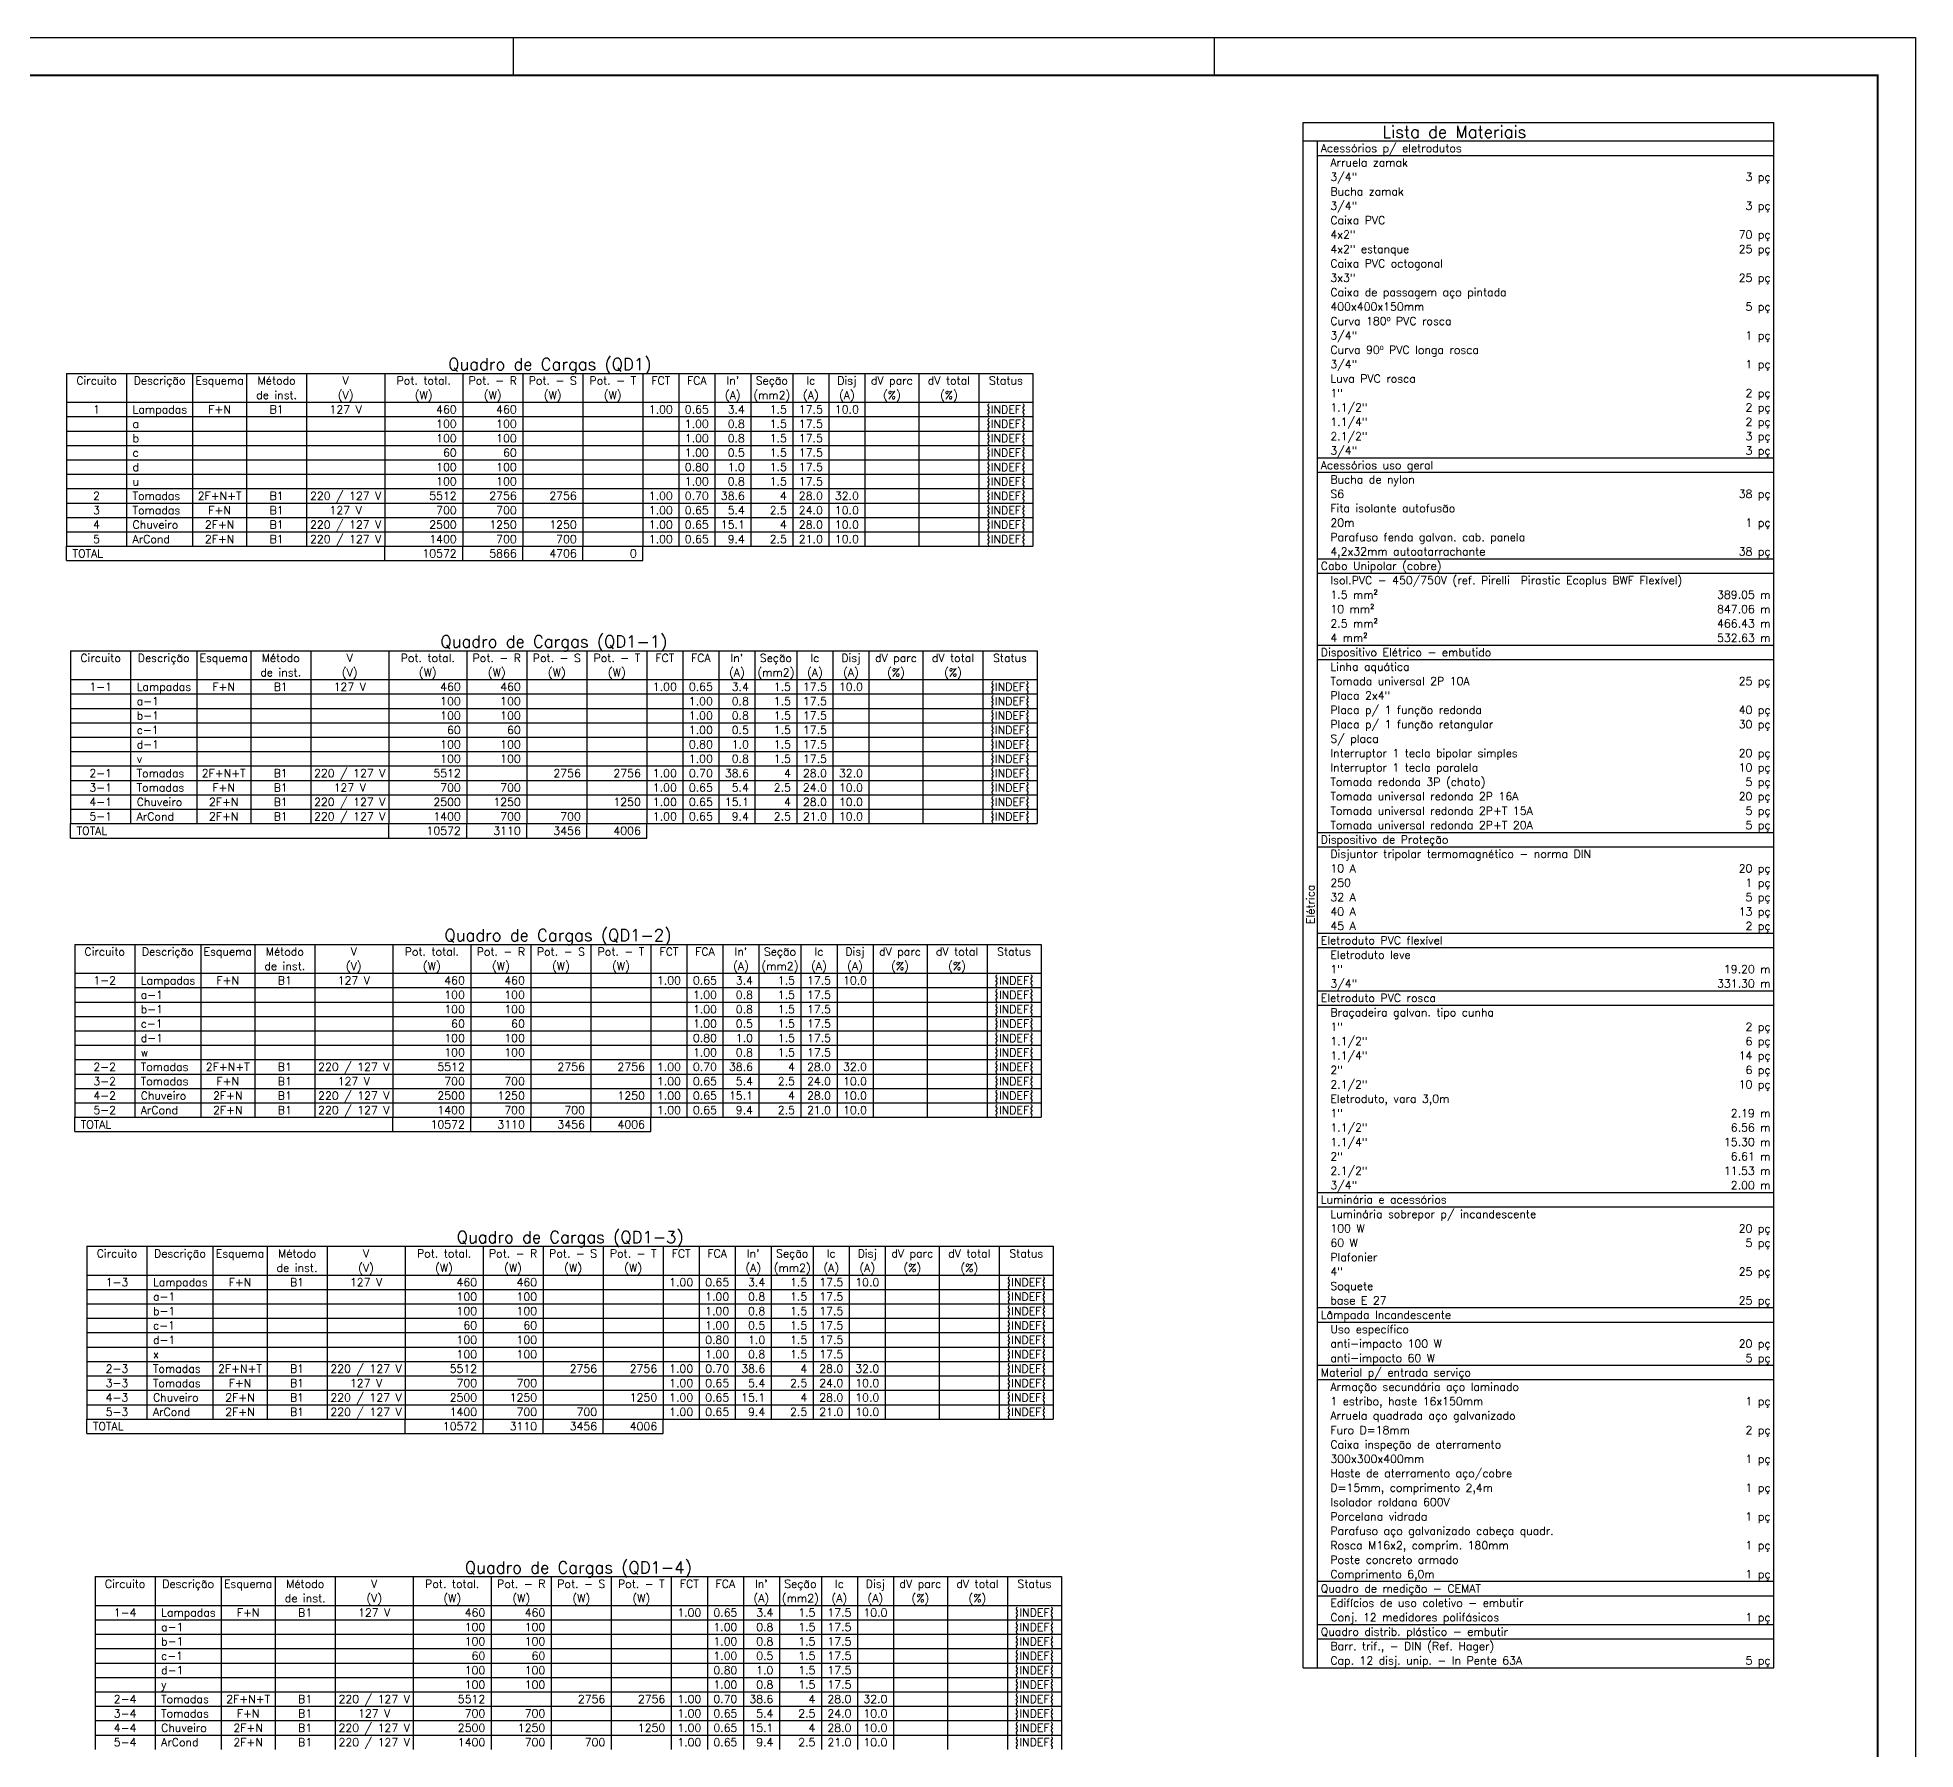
# Model space of a CAD drawing. Extents: x 241 to 398, y 106 to 179.
# Drawn here: x 333.77 to 358.62, y 120.4 to 143.06 of the extents above; entities that cross this region are included whole.
import ezdxf
from ezdxf.enums import TextEntityAlignment as Align

# ---------------------------------------------------------------- set-up
doc = ezdxf.new("R2010")
doc.units = 0
doc.layers.get('0').update_dxf_attribs({"linetype": 'CONTINUOUS'})
for name, color, linetype in [('DI-LINHAS_DO_QUADRO', 1, 'CONTINUOUS'), ('DI-TEXTOS_DO_QUADRO', 7, 'CONTINUOUS'), ('DI-TÍTULO_DO_QUADRO', 1, 'CONTINUOUS')]:
    doc.layers.add(name, color=color, linetype=linetype)
doc.styles.add('ARIAL', font='romans.shx')

msp = doc.modelspace()

# ---------------------------------------------------------------- linework, layer by layer
for p, q in [((321.0025, 143.0579), (358.6156, 143.0579)), ((340.0591, 143.0579), (340.0591, 142.5579)), ((349.3373, 143.0579), (349.3373, 142.5579)), ((358.6156, 143.0579), (358.6156, 105.5821))]:
    msp.add_line(p, q)
at = {"const_width": 0.0236}
msp.add_lwpolyline([(321.5025, 142.5579), (358.1156, 142.5579), (358.1156, 106.0821), (321.5025, 106.0821)], close=True, dxfattribs=at)
at = {"layer": 'DI-LINHAS_DO_QUADRO', "linetype": 'Continuous'}
for p, q in [((350.5139, 121.4833), (350.5139, 141.9326)), ((350.5139, 141.9326), (356.7409, 141.9326)), ((356.7409, 121.4833), (356.7409, 141.9326)), ((350.5139, 141.689), (356.7409, 141.689)), ((350.7045, 121.4833), (350.7045, 141.689)), ((350.7045, 141.4984), (356.7409, 141.4984)), ((334.1504, 138.6129), (346.9378, 138.6129)), ((334.1504, 138.6129), (334.1504, 136.3254)), ((334.9447, 138.6129), (334.9447, 136.3254)), ((335.8183, 138.6129), (335.8183, 136.3254)), ((336.5332, 138.6129), (336.5332, 136.3254)), ((337.3274, 138.6129), (337.3274, 136.3254)), ((338.3599, 138.6129), (338.3599, 136.3254)), ((339.3925, 138.6129), (339.3925, 136.3254)), ((340.1867, 138.6129), (340.1867, 136.3254)), ((340.981, 138.6129), (340.981, 136.3254)), ((341.7752, 138.6129), (341.7752, 136.3254)), ((342.2518, 138.6129), (342.2518, 136.3254)), ((342.7283, 138.6129), (342.7283, 136.3254)), ((343.2049, 138.6129), (343.2049, 136.3254)), ((343.7608, 138.6129), (343.7608, 136.3254)), ((344.2374, 138.6129), (344.2374, 136.3254)), ((344.7139, 138.6129), (344.7139, 136.3254)), ((345.4288, 138.6129), (345.4288, 136.3254)), ((346.223, 138.6129), (346.223, 136.3254)), ((346.9378, 138.6129), (346.9378, 136.3254)), ((334.1504, 138.2316), (346.9378, 138.2316)), ((334.1504, 138.041), (346.9378, 138.041)), ((334.1504, 137.8504), (346.9378, 137.8504)), ((334.1504, 137.6598), (346.9378, 137.6598)), ((334.1504, 137.4691), (346.9378, 137.4691)), ((350.7045, 137.4953), (356.7409, 137.4953)), ((334.1504, 137.2785), (346.9378, 137.2785)), ((350.7045, 137.3047), (356.7409, 137.3047)), ((334.1504, 137.0879), (346.9378, 137.0879)), ((334.1504, 136.8973), (346.9378, 136.8973)), ((334.1504, 136.7067), (346.9378, 136.7067)), ((334.1504, 136.516), (346.9378, 136.516)), ((334.1504, 136.3254), (346.9378, 136.3254)), ((334.1504, 136.1348), (334.1504, 136.3254)), ((338.3599, 136.1348), (338.3599, 136.3254)), ((339.3925, 136.1348), (339.3925, 136.3254)), ((340.1867, 136.1348), (340.1867, 136.3254)), ((340.981, 136.1348), (340.981, 136.3254)), ((341.7752, 136.1348), (341.7752, 136.3254)), ((334.1504, 136.1348), (341.7752, 136.1348)), ((350.7045, 136.161), (356.7409, 136.161)), ((350.7045, 135.9704), (356.7409, 135.9704)), ((334.2044, 134.9423), (334.2044, 132.6548)), ((334.2044, 134.9423), (346.9918, 134.9423)), ((334.9986, 134.9423), (334.9986, 132.6548)), ((335.8723, 134.9423), (335.8723, 132.6548)), ((336.5871, 134.9423), (336.5871, 132.6548)), ((337.3814, 134.9423), (337.3814, 132.6548)), ((338.4139, 134.9423), (338.4139, 132.6548)), ((339.4464, 134.9423), (339.4464, 132.6548)), ((340.2407, 134.9423), (340.2407, 132.6548)), ((341.0349, 134.9423), (341.0349, 132.6548)), ((341.8292, 134.9423), (341.8292, 132.6548)), ((342.3057, 134.9423), (342.3057, 132.6548)), ((342.7823, 134.9423), (342.7823, 132.6548)), ((343.2589, 134.9423), (343.2589, 132.6548)), ((343.8148, 134.9423), (343.8148, 132.6548)), ((344.2914, 134.9423), (344.2914, 132.6548)), ((344.7679, 134.9423), (344.7679, 132.6548)), ((345.4828, 134.9423), (345.4828, 132.6548)), ((346.277, 134.9423), (346.277, 132.6548)), ((346.9918, 134.9423), (346.9918, 132.6548)), ((350.7045, 135.0173), (356.7409, 135.0173)), ((350.7045, 134.8267), (356.7409, 134.8267)), ((334.2044, 134.561), (346.9918, 134.561)), ((334.2044, 134.3704), (346.9918, 134.3704)), ((334.2044, 134.1798), (346.9918, 134.1798)), ((334.2044, 133.9892), (346.9918, 133.9892)), ((334.2044, 133.7985), (346.9918, 133.7985)), ((334.2044, 133.6079), (346.9918, 133.6079)), ((334.2044, 133.4173), (346.9918, 133.4173)), ((334.2044, 133.2267), (346.9918, 133.2267)), ((334.2044, 133.0361), (346.9918, 133.0361)), ((334.2044, 132.8454), (346.9918, 132.8454)), ((334.2044, 132.6548), (346.9918, 132.6548)), ((334.2044, 132.4642), (334.2044, 132.6548)), ((334.2044, 132.4642), (341.8292, 132.4642)), ((338.4139, 132.4642), (338.4139, 132.6548)), ((339.4464, 132.4642), (339.4464, 132.6548)), ((340.2407, 132.4642), (340.2407, 132.6548)), ((341.0349, 132.4642), (341.0349, 132.6548)), ((341.8292, 132.4642), (341.8292, 132.6548)), ((350.7045, 132.5392), (356.7409, 132.5392)), ((350.7045, 132.3486), (356.7409, 132.3486)), ((350.7045, 131.2049), (356.7409, 131.2049)), ((334.2584, 131.0558), (347.0458, 131.0558)), ((334.2584, 131.0558), (334.2584, 128.7683)), ((335.0526, 131.0558), (335.0526, 128.7683)), ((335.9263, 131.0558), (335.9263, 128.7683)), ((336.6411, 131.0558), (336.6411, 128.7683)), ((337.4354, 131.0558), (337.4354, 128.7683)), ((338.4679, 131.0558), (338.4679, 128.7683)), ((339.5004, 131.0558), (339.5004, 128.7683)), ((340.2947, 131.0558), (340.2947, 128.7683)), ((341.0889, 131.0558), (341.0889, 128.7683)), ((341.8832, 131.0558), (341.8832, 128.7683)), ((342.3597, 131.0558), (342.3597, 128.7683)), ((342.8363, 131.0558), (342.8363, 128.7683)), ((343.3128, 131.0558), (343.3128, 128.7683)), ((343.8688, 131.0558), (343.8688, 128.7683)), ((344.3454, 131.0558), (344.3454, 128.7683)), ((344.8219, 131.0558), (344.8219, 128.7683)), ((345.5367, 131.0558), (345.5367, 128.7683)), ((346.331, 131.0558), (346.331, 128.7683)), ((347.0458, 131.0558), (347.0458, 128.7683)), ((350.7045, 131.0143), (356.7409, 131.0143)), ((334.2584, 130.6745), (347.0458, 130.6745)), ((334.2584, 130.4839), (347.0458, 130.4839)), ((334.2584, 130.2933), (347.0458, 130.2933)), ((350.7045, 130.4424), (356.7409, 130.4424)), ((350.7045, 130.2518), (356.7409, 130.2518)), ((334.2584, 130.1027), (347.0458, 130.1027)), ((334.2584, 129.912), (347.0458, 129.912)), ((334.2584, 129.7214), (347.0458, 129.7214)), ((334.2584, 129.5308), (347.0458, 129.5308)), ((334.2584, 129.3402), (347.0458, 129.3402)), ((334.2584, 129.1496), (347.0458, 129.1496)), ((334.2584, 128.9589), (347.0458, 128.9589)), ((334.2584, 128.7683), (347.0458, 128.7683)), ((334.2584, 128.5777), (334.2584, 128.7683)), ((338.4679, 128.5777), (338.4679, 128.7683)), ((339.5004, 128.5777), (339.5004, 128.7683)), ((340.2947, 128.5777), (340.2947, 128.7683)), ((341.0889, 128.5777), (341.0889, 128.7683)), ((341.8832, 128.5777), (341.8832, 128.7683)), ((334.2584, 128.5777), (341.8832, 128.5777)), ((350.7045, 127.7737), (356.7409, 127.7737)), ((350.7045, 127.5831), (356.7409, 127.5831)), ((334.4203, 127.0613), (347.2077, 127.0613)), ((334.4203, 127.0613), (334.4203, 124.7739)), ((335.2146, 127.0613), (335.2146, 124.7739)), ((336.0882, 127.0613), (336.0882, 124.7739)), ((336.8031, 127.0613), (336.8031, 124.7739)), ((337.5973, 127.0613), (337.5973, 124.7739)), ((338.6298, 127.0613), (338.6298, 124.7739)), ((339.6624, 127.0613), (339.6624, 124.7739)), ((340.4566, 127.0613), (340.4566, 124.7739)), ((341.2509, 127.0613), (341.2509, 124.7739)), ((342.0451, 127.0613), (342.0451, 124.7739)), ((342.5217, 127.0613), (342.5217, 124.7739)), ((342.9982, 127.0613), (342.9982, 124.7739)), ((343.4748, 127.0613), (343.4748, 124.7739)), ((344.0307, 127.0613), (344.0307, 124.7739)), ((344.5073, 127.0613), (344.5073, 124.7739)), ((344.9838, 127.0613), (344.9838, 124.7739)), ((345.6987, 127.0613), (345.6987, 124.7739)), ((346.4929, 127.0613), (346.4929, 124.7739)), ((347.2077, 127.0613), (347.2077, 124.7739)), ((334.4203, 126.6801), (347.2077, 126.6801)), ((334.4203, 126.4894), (347.2077, 126.4894)), ((334.4203, 126.2988), (347.2077, 126.2988)), ((350.7045, 126.2488), (356.7409, 126.2488)), ((334.4203, 126.1082), (347.2077, 126.1082)), ((350.7045, 126.0581), (356.7409, 126.0581)), ((334.4203, 125.9176), (347.2077, 125.9176)), ((334.4203, 125.727), (347.2077, 125.727)), ((334.4203, 125.5363), (347.2077, 125.5363)), ((334.4203, 125.3457), (347.2077, 125.3457)), ((350.7045, 125.4863), (356.7409, 125.4863)), ((350.7045, 125.2957), (356.7409, 125.2957)), ((334.4203, 125.1551), (347.2077, 125.1551)), ((334.4203, 124.9645), (347.2077, 124.9645)), ((334.4203, 124.7739), (347.2077, 124.7739)), ((334.4203, 124.5832), (334.4203, 124.7739)), ((338.6298, 124.5832), (338.6298, 124.7739)), ((339.6624, 124.5832), (339.6624, 124.7739)), ((340.4566, 124.5832), (340.4566, 124.7739)), ((341.2509, 124.5832), (341.2509, 124.7739)), ((342.0451, 124.5832), (342.0451, 124.7739)), ((334.4203, 124.5832), (342.0451, 124.5832)), ((334.5283, 122.689), (334.5283, 120.4015)), ((334.5283, 122.689), (347.3157, 122.689)), ((335.3225, 122.689), (335.3225, 120.4015)), ((336.1962, 122.689), (336.1962, 120.4015)), ((336.911, 122.689), (336.911, 120.4015)), ((337.7053, 122.689), (337.7053, 120.4015)), ((338.7378, 122.689), (338.7378, 120.4015)), ((339.7703, 122.689), (339.7703, 120.4015)), ((340.5646, 122.689), (340.5646, 120.4015)), ((341.3588, 122.689), (341.3588, 120.4015)), ((342.1531, 122.689), (342.1531, 120.4015)), ((342.6296, 122.689), (342.6296, 120.4015)), ((343.1062, 122.689), (343.1062, 120.4015)), ((343.5827, 122.689), (343.5827, 120.4015)), ((344.1387, 122.689), (344.1387, 120.4015)), ((344.6152, 122.689), (344.6152, 120.4015)), ((345.0918, 122.689), (345.0918, 120.4015)), ((345.8066, 122.689), (345.8066, 120.4015)), ((346.6009, 122.689), (346.6009, 120.4015)), ((347.3157, 122.689), (347.3157, 120.4015)), ((350.7045, 122.627), (356.7409, 122.627)), ((334.5283, 122.3077), (347.3157, 122.3077)), ((350.7045, 122.4364), (356.7409, 122.4364)), ((334.5283, 122.1171), (347.3157, 122.1171)), ((350.7045, 122.0551), (356.7409, 122.0551)), ((334.5283, 121.9265), (347.3157, 121.9265)), ((350.7045, 121.8645), (356.7409, 121.8645)), ((334.5283, 121.7359), (347.3157, 121.7359)), ((334.5283, 121.5453), (347.3157, 121.5453)), ((334.5283, 121.3546), (347.3157, 121.3546)), ((350.5139, 121.4833), (356.7409, 121.4833)), ((334.5283, 121.164), (347.3157, 121.164)), ((334.5283, 120.9734), (347.3157, 120.9734)), ((334.5283, 120.7828), (347.3157, 120.7828)), ((334.5283, 120.5922), (347.3157, 120.5922))]:
    msp.add_line(p, q, dxfattribs=at)

# ---------------------------------------------------------------- texts
at = {"layer": 'DI-TEXTOS_DO_QUADRO', "style": 'ARIAL'}
for s, p in [('Acessórios p/ eletrodutos', (350.7469, 141.5407)), ('Arruela zamak', (350.874, 141.3501)), ('3/4"', (350.874, 141.1595)), ('3/4"', (350.874, 140.7783)), ('Bucha zamak', (350.874, 140.9689)), ('Caixa PVC ', (350.874, 140.5876)), ('4x2"', (350.874, 140.397)), ('4x2" estanque', (350.874, 140.2064)), ('Caixa PVC octogonal', (350.874, 140.0158)), ('3x3"', (350.874, 139.8252)), ('Caixa de passagem aço pintada', (350.874, 139.6345)), ('400x400x150mm', (350.874, 139.4439)), ('Curva 180º PVC rosca', (350.874, 139.2533)), ('3/4"', (350.874, 139.0627)), ('Curva 90º PVC longa rosca', (350.874, 138.8721)), ('3/4"', (350.874, 138.6814)), ('Luva PVC rosca', (350.874, 138.4908)), ('Lampadas', (335.0241, 138.0834)), ('1"', (350.874, 138.3002)), ('1.1/2"', (350.874, 138.1096)), ('a', (335.0241, 137.8927)), ('1.1/4"', (350.874, 137.9189)), ('b', (335.0241, 137.7021)), ('2.1/2"', (350.874, 137.7283)), ('3/4"', (350.874, 137.5377)), ('c', (335.0241, 137.5115)), ('d', (335.0241, 137.3209)), ('Acessórios uso geral', (350.7469, 137.3471)), ('u', (335.0241, 137.1303)), ('Bucha de nylon', (350.874, 137.1565)), ('Tomadas', (335.0241, 136.9396)), ('S6', (350.874, 136.9658)), ('Tomadas', (335.0241, 136.749)), ('Chuveiro', (335.0241, 136.5584)), ('20m', (350.874, 136.5846)), ('Fita isolante autofusão', (350.874, 136.7752)), ('ArCond', (335.0241, 136.3678)), ('Parafuso fenda galvan. cab. panela', (350.874, 136.394)), ('TOTAL', (334.2298, 136.1772)), ('4,2x32mm autoatarrachante', (350.874, 136.2034)), ('Cabo Unipolar (cobre)', (350.7469, 136.0127)), ('Isol.PVC - 450/750V (ref. Pirelli  Pirastic Ecoplus BWF Flexível)', (350.874, 135.8221)), ('1.5 mm²', (350.874, 135.6315)), ('10 mm²', (350.874, 135.4409)), ('2.5 mm²', (350.874, 135.2503)), ('4 mm²', (350.874, 135.0596)), ('Dispositivo Elétrico - embutido', (350.7469, 134.869)), ('Linha aquática', (350.874, 134.6784)), ('Lampadas', (335.0781, 134.4128)), ('Tomada universal 2P 10A', (350.874, 134.4878)), ('a-1', (335.0781, 134.2222)), ('Placa 2x4"', (350.874, 134.2972)), ('Placa p/ 1 função redonda', (350.874, 134.1065)), ('c-1', (335.0781, 133.8409)), ('b-1', (335.0781, 134.0315)), ('Placa p/ 1 função retangular', (350.874, 133.9159)), ('d-1', (335.0781, 133.6503)), ('S/ placa', (350.874, 133.7253)), ('v', (335.0781, 133.4597)), ('Interruptor 1 tecla bipolar simples', (350.874, 133.5347)), ('Interruptor 1 tecla paralela', (350.874, 133.3441)), ('Tomadas', (335.0781, 133.269)), ('Tomada redonda 3P (chato)', (350.874, 133.1534)), ('Tomadas', (335.0781, 133.0784)), ('Chuveiro', (335.0781, 132.8878)), ('Tomada universal redonda 2P 16A', (350.874, 132.9628)), ('ArCond', (335.0781, 132.6972)), ('Tomada universal redonda 2P+T 15A', (350.874, 132.7722)), ('TOTAL', (334.2838, 132.5066)), ('Dispositivo de Proteção', (350.7469, 132.391)), ('Tomada universal redonda 2P+T 20A', (350.874, 132.5816)), ('Disjuntor tripolar termomagnético - norma DIN', (350.874, 132.2003)), ('10 A', (350.874, 132.0097)), ('250', (350.874, 131.8191)), ('32 A', (350.874, 131.6285)), ('40 A', (350.874, 131.4379)), ('45 A', (350.874, 131.2472)), ('Eletroduto PVC flexível', (350.7469, 131.0566)), ('Eletroduto leve', (350.874, 130.866)), ('1"', (350.874, 130.6754)), ('Lampadas', (335.1321, 130.5263)), ('3/4"', (350.874, 130.4848)), ('a-1', (335.1321, 130.3356)), ('b-1', (335.1321, 130.145)), ('Eletroduto PVC rosca', (350.7469, 130.2941)), ('Braçadeira galvan. tipo cunha', (350.874, 130.1035)), ('c-1', (335.1321, 129.9544)), ('1"', (350.874, 129.9129)), ('d-1', (335.1321, 129.7638)), ('1.1/2"', (350.874, 129.7223)), ('Tomadas', (335.1321, 129.3825)), ('w', (335.1321, 129.5732)), ('1.1/4"', (350.874, 129.5317)), ('Tomadas', (335.1321, 129.1919)), ('2"', (350.874, 129.341)), ('2.1/2"', (350.874, 129.1504)), ('Chuveiro', (335.1321, 129.0013)), ('Eletroduto, vara 3,0m', (350.874, 128.9598)), ('TOTAL', (334.3378, 128.6201)), ('ArCond', (335.1321, 128.8107)), ('1"', (350.874, 128.7692)), ('1.1/2"', (350.874, 128.5786)), ('1.1/4"', (350.874, 128.3879)), ('2"', (350.874, 128.1973)), ('2.1/2"', (350.874, 128.0067)), ('Luminária e acessórios', (350.7469, 127.6255)), ('3/4"', (350.874, 127.8161)), ('Luminária sobrepor p/ incandescente', (350.874, 127.4348)), ('100 W', (350.874, 127.2442)), ('60 W', (350.874, 127.0536)), ('4"', (350.874, 126.6724)), ('Plafonier', (350.874, 126.863)), ('Lampadas', (335.294, 126.5318)), ('Soquete', (350.874, 126.4817)), ('a-1', (335.294, 126.3412)), ('b-1', (335.294, 126.1506)), ('base E 27', (350.874, 126.2911)), ('c-1', (335.294, 125.9599)), ('Lâmpada Incandescente', (350.7469, 126.1005)), ('Uso específico', (350.874, 125.9099)), ('d-1', (335.294, 125.7693)), ('anti-impacto 100 W', (350.874, 125.7193)), ('Tomadas', (335.294, 125.3881)), ('x', (335.294, 125.5787)), ('anti-impacto 60 W', (350.874, 125.5286)), ('Tomadas', (335.294, 125.1975)), ('Material p/ entrada serviço', (350.7469, 125.338)), ('Armação secundária aço laminado', (350.874, 125.1474)), ('Chuveiro', (335.294, 125.0068)), ('1 estribo, haste 16x150mm', (350.874, 124.9568)), ('ArCond', (335.294, 124.8162)), ('Arruela quadrada aço galvanizado', (350.874, 124.7662)), ('TOTAL', (334.4997, 124.6256)), ('Caixa inspeção de aterramento', (350.874, 124.3849)), ('Furo D=18mm', (350.874, 124.5755)), ('300x300x400mm', (350.874, 124.1943)), ('Haste de aterramento aço/cobre', (350.874, 124.0037)), ('D=15mm, comprimento 2,4m', (350.874, 123.8131)), ('Isolador roldana 600V', (350.874, 123.6224)), ('Porcelana vidrada', (350.874, 123.4318)), ('Parafuso aço galvanizado cabeça quadr.', (350.874, 123.2412)), ('Rosca M16x2, comprim. 180mm', (350.874, 123.0506)), ('Comprimento 6,0m', (350.874, 122.6693)), ('Poste concreto armado', (350.874, 122.86)), ('Quadro de medição - CEMAT', (350.7469, 122.4787)), ('Lampadas', (335.402, 122.1595)), ('Edifícios de uso coletivo - embutir', (350.874, 122.2881)), ('a-1', (335.402, 121.9689)), ('Quadro distrib. plástico - embutir', (350.7469, 121.9069)), ('Conj. 12 medidores polifásicos', (350.874, 122.0975)), ('b-1', (335.402, 121.7782)), ('Barr. trif., - DIN (Ref. Hager)', (350.874, 121.7162)), ('c-1', (335.402, 121.5876)), ('Cap. 12 disj. unip. - In Pente 63A', (350.874, 121.5256)), ('y', (335.402, 121.2064)), ('d-1', (335.402, 121.397)), ('Tomadas', (335.402, 121.0158)), ('Tomadas', (335.402, 120.8251)), ('ArCond', (335.402, 120.4439)), ('Chuveiro', (335.402, 120.6345))]:
    msp.add_text(s, height=0.1059, dxfattribs=at).set_placement(p)
for s, p in [('3 pç', (356.6985, 141.1595)), ('3 pç', (356.6985, 140.7783)), ('70 pç', (356.6985, 140.397)), ('25 pç', (356.6985, 140.2064)), ('25 pç', (356.6985, 139.8252)), ('5 pç', (356.6985, 139.4439)), ('1 pç', (356.6985, 139.0627)), ('1 pç', (356.6985, 138.6814)), ('460', (339.313, 138.0834)), ('460', (340.1073, 138.0834)), ('1.00', (342.1723, 138.0834)), ('0.65', (342.6489, 138.0834)), ('3.4', (343.1254, 138.0834)), ('1.5', (343.6814, 138.0834)), ('17.5', (344.158, 138.0834)), ('10.0', (344.6345, 138.0834)), ('2 pç', (356.6985, 138.3002)), ('2 pç', (356.6985, 138.1096)), ('100', (339.313, 137.8927)), ('100', (340.1073, 137.8927)), ('1.00', (342.6489, 137.8927)), ('0.8', (343.1254, 137.8927)), ('1.5', (343.6814, 137.8927)), ('17.5', (344.158, 137.8927)), ('2 pç', (356.6985, 137.9189)), ('100', (339.313, 137.7021)), ('100', (340.1073, 137.7021)), ('1.00', (342.6489, 137.7021)), ('0.8', (343.1254, 137.7021)), ('1.5', (343.6814, 137.7021)), ('17.5', (344.158, 137.7021)), ('3 pç', (356.6985, 137.7283)), ('100', (339.313, 137.3209)), ('60', (339.313, 137.5115)), ('100', (340.1073, 137.3209)), ('60', (340.1073, 137.5115)), ('0.80', (342.6489, 137.3209)), ('1.00', (342.6489, 137.5115)), ('0.5', (343.1254, 137.5115)), ('1.0', (343.1254, 137.3209)), ('1.5', (343.6814, 137.5115)), ('1.5', (343.6814, 137.3209)), ('17.5', (344.158, 137.5115)), ('17.5', (344.158, 137.3209)), ('3 pç', (356.6985, 137.5377)), ('100', (339.313, 137.1303)), ('100', (340.1073, 137.1303)), ('1.00', (342.6489, 137.1303)), ('0.8', (343.1254, 137.1303)), ('1.5', (343.6814, 137.1303)), ('17.5', (344.158, 137.1303)), ('5512', (339.313, 136.9396)), ('2756', (340.1073, 136.9396)), ('2756', (340.9015, 136.9396)), ('1.00', (342.1723, 136.9396)), ('0.70', (342.6489, 136.9396)), ('38.6', (343.1254, 136.9396)), ('4', (343.6814, 136.9396)), ('28.0', (344.158, 136.9396)), ('32.0', (344.6345, 136.9396)), ('38 pç', (356.6985, 136.9658)), ('700', (339.313, 136.749)), ('700', (340.1073, 136.749)), ('1.00', (342.1723, 136.749)), ('0.65', (342.6489, 136.749)), ('5.4', (343.1254, 136.749)), ('2.5', (343.6814, 136.749)), ('24.0', (344.158, 136.749)), ('10.0', (344.6345, 136.749)), ('1 pç', (356.6985, 136.5846)), ('2500', (339.313, 136.5584)), ('1400', (339.313, 136.3678)), ('1250', (340.1073, 136.5584)), ('700', (340.1073, 136.3678)), ('1250', (340.9015, 136.5584)), ('700', (340.9015, 136.3678)), ('1.00', (342.1723, 136.5584)), ('1.00', (342.1723, 136.3678)), ('0.65', (342.6489, 136.5584)), ('0.65', (342.6489, 136.3678)), ('15.1', (343.1254, 136.5584)), ('9.4', (343.1254, 136.3678)), ('2.5', (343.6814, 136.3678)), ('4', (343.6814, 136.5584)), ('28.0', (344.158, 136.5584)), ('21.0', (344.158, 136.3678)), ('10.0', (344.6345, 136.5584)), ('10.0', (344.6345, 136.3678)), ('10572', (339.313, 136.1772)), ('5866', (340.1073, 136.1772)), ('4706', (340.9015, 136.1772)), ('0', (341.6958, 136.1772)), ('38 pç', (356.6985, 136.2034)), ('389.05 m', (356.6985, 135.6315)), ('847.06 m', (356.6985, 135.4409)), ('466.43 m', (356.6985, 135.2503)), ('532.63 m', (356.6985, 135.0596)), ('460', (339.367, 134.4128)), ('460', (340.1613, 134.4128)), ('1.00', (342.2263, 134.4128)), ('0.65', (342.7029, 134.4128)), ('3.4', (343.1794, 134.4128)), ('1.5', (343.7354, 134.4128)), ('17.5', (344.2119, 134.4128)), ('10.0', (344.6885, 134.4128)), ('25 pç', (356.6985, 134.4878)), ('100', (339.367, 134.2222)), ('100', (340.1613, 134.2222)), ('1.00', (342.7029, 134.2222)), ('0.8', (343.1794, 134.2222)), ('1.5', (343.7354, 134.2222)), ('17.5', (344.2119, 134.2222)), ('40 pç', (356.6985, 134.1065)), ('100', (339.367, 134.0315)), ('60', (339.367, 133.8409)), ('100', (340.1613, 134.0315)), ('60', (340.1613, 133.8409)), ('1.00', (342.7029, 134.0315)), ('1.00', (342.7029, 133.8409)), ('0.8', (343.1794, 134.0315)), ('0.5', (343.1794, 133.8409)), ('1.5', (343.7354, 134.0315)), ('1.5', (343.7354, 133.8409)), ('17.5', (344.2119, 134.0315)), ('17.5', (344.2119, 133.8409)), ('30 pç', (356.6985, 133.9159)), ('100', (339.367, 133.6503)), ('100', (340.1613, 133.6503)), ('0.80', (342.7029, 133.6503)), ('1.0', (343.1794, 133.6503)), ('1.5', (343.7354, 133.6503)), ('17.5', (344.2119, 133.6503)), ('100', (339.367, 133.4597)), ('100', (340.1613, 133.4597)), ('1.00', (342.7029, 133.4597)), ('0.8', (343.1794, 133.4597)), ('1.5', (343.7354, 133.4597)), ('17.5', (344.2119, 133.4597)), ('20 pç', (356.6985, 133.5347)), ('10 pç', (356.6985, 133.3441)), ('5512', (339.367, 133.269)), ('2756', (340.9555, 133.269)), ('2756', (341.7498, 133.269)), ('1.00', (342.2263, 133.269)), ('0.70', (342.7029, 133.269)), ('38.6', (343.1794, 133.269)), ('4', (343.7354, 133.269)), ('28.0', (344.2119, 133.269)), ('32.0', (344.6885, 133.269)), ('5 pç', (356.6985, 133.1534)), ('2500', (339.367, 132.8878)), ('700', (339.367, 133.0784)), ('1250', (340.1613, 132.8878)), ('700', (340.1613, 133.0784)), ('1250', (341.7498, 132.8878)), ('1.00', (342.2263, 133.0784)), ('1.00', (342.2263, 132.8878)), ('0.65', (342.7029, 133.0784)), ('0.65', (342.7029, 132.8878)), ('15.1', (343.1794, 132.8878)), ('5.4', (343.1794, 133.0784)), ('2.5', (343.7354, 133.0784)), ('4', (343.7354, 132.8878)), ('24.0', (344.2119, 133.0784)), ('28.0', (344.2119, 132.8878)), ('10.0', (344.6885, 133.0784)), ('10.0', (344.6885, 132.8878)), ('20 pç', (356.6985, 132.9628)), ('1400', (339.367, 132.6972)), ('700', (340.1613, 132.6972)), ('700', (340.9555, 132.6972)), ('1.00', (342.2263, 132.6972)), ('0.65', (342.7029, 132.6972)), ('9.4', (343.1794, 132.6972)), ('2.5', (343.7354, 132.6972)), ('21.0', (344.2119, 132.6972)), ('10.0', (344.6885, 132.6972)), ('5 pç', (356.6985, 132.7722)), ('10572', (339.367, 132.5066)), ('3110', (340.1613, 132.5066)), ('3456', (340.9555, 132.5066)), ('4006', (341.7498, 132.5066)), ('5 pç', (356.6985, 132.5816)), ('20 pç', (356.6985, 132.0097)), ('5 pç', (356.6985, 131.6285)), ('1 pç', (356.6985, 131.8191)), ('13 pç', (356.6985, 131.4379)), ('2 pç', (356.6985, 131.2472)), ('19.20 m', (356.6985, 130.6754)), ('460', (339.421, 130.5263)), ('460', (340.2153, 130.5263)), ('1.00', (342.2803, 130.5263)), ('0.65', (342.7569, 130.5263)), ('3.4', (343.2334, 130.5263)), ('1.5', (343.7894, 130.5263)), ('17.5', (344.2659, 130.5263)), ('10.0', (344.7425, 130.5263)), ('331.30 m', (356.6985, 130.4848)), ('100', (339.421, 130.3356)), ('100', (339.421, 130.145)), ('100', (340.2153, 130.3356)), ('100', (340.2153, 130.145)), ('1.00', (342.7569, 130.3356)), ('1.00', (342.7569, 130.145)), ('0.8', (343.2334, 130.3356)), ('0.8', (343.2334, 130.145)), ('1.5', (343.7894, 130.3356)), ('1.5', (343.7894, 130.145)), ('17.5', (344.2659, 130.3356)), ('17.5', (344.2659, 130.145)), ('60', (339.421, 129.9544)), ('60', (340.2153, 129.9544)), ('1.00', (342.7569, 129.9544)), ('0.5', (343.2334, 129.9544)), ('1.5', (343.7894, 129.9544)), ('17.5', (344.2659, 129.9544)), ('2 pç', (356.6985, 129.9129)), ('100', (339.421, 129.7638)), ('100', (340.2153, 129.7638)), ('0.80', (342.7569, 129.7638)), ('1.0', (343.2334, 129.7638)), ('1.5', (343.7894, 129.7638)), ('17.5', (344.2659, 129.7638)), ('6 pç', (356.6985, 129.7223)), ('5512', (339.421, 129.3825)), ('100', (339.421, 129.5732)), ('100', (340.2153, 129.5732)), ('2756', (341.0095, 129.3825)), ('2756', (341.8038, 129.3825)), ('1.00', (342.2803, 129.3825)), ('0.70', (342.7569, 129.3825)), ('1.00', (342.7569, 129.5732)), ('38.6', (343.2334, 129.3825)), ('0.8', (343.2334, 129.5732)), ('1.5', (343.7894, 129.5732)), ('4', (343.7894, 129.3825)), ('28.0', (344.2659, 129.3825)), ('17.5', (344.2659, 129.5732)), ('32.0', (344.7425, 129.3825)), ('14 pç', (356.6985, 129.5317)), ('700', (339.421, 129.1919)), ('700', (340.2153, 129.1919)), ('1.00', (342.2803, 129.1919)), ('0.65', (342.7569, 129.1919)), ('5.4', (343.2334, 129.1919)), ('2.5', (343.7894, 129.1919)), ('24.0', (344.2659, 129.1919)), ('10.0', (344.7425, 129.1919)), ('10 pç', (356.6985, 129.1504)), ('6 pç', (356.6985, 129.341)), ('2500', (339.421, 129.0013)), ('1250', (340.2153, 129.0013)), ('1250', (341.8038, 129.0013)), ('1.00', (342.2803, 129.0013)), ('0.65', (342.7569, 129.0013)), ('15.1', (343.2334, 129.0013)), ('4', (343.7894, 129.0013)), ('28.0', (344.2659, 129.0013)), ('10.0', (344.7425, 129.0013)), ('10572', (339.421, 128.6201)), ('1400', (339.421, 128.8107)), ('3110', (340.2153, 128.6201)), ('700', (340.2153, 128.8107)), ('3456', (341.0095, 128.6201)), ('700', (341.0095, 128.8107)), ('4006', (341.8038, 128.6201)), ('1.00', (342.2803, 128.8107)), ('0.65', (342.7569, 128.8107)), ('9.4', (343.2334, 128.8107)), ('2.5', (343.7894, 128.8107)), ('21.0', (344.2659, 128.8107)), ('10.0', (344.7425, 128.8107)), ('2.19 m', (356.6985, 128.7692)), ('15.30 m', (356.6985, 128.3879)), ('6.56 m', (356.6985, 128.5786)), ('6.61 m', (356.6985, 128.1973)), ('11.53 m', (356.6985, 128.0067)), ('2.00 m', (356.6985, 127.8161)), ('20 pç', (356.6985, 127.2442)), ('5 pç', (356.6985, 127.0536)), ('25 pç', (356.6985, 126.6724)), ('460', (339.5829, 126.5318)), ('460', (340.3772, 126.5318)), ('1.00', (342.4422, 126.5318)), ('0.65', (342.9188, 126.5318)), ('3.4', (343.3953, 126.5318)), ('1.5', (343.9513, 126.5318)), ('17.5', (344.4279, 126.5318)), ('10.0', (344.9044, 126.5318)), ('100', (339.5829, 126.3412)), ('100', (339.5829, 126.1506)), ('100', (340.3772, 126.3412)), ('100', (340.3772, 126.1506)), ('1.00', (342.9188, 126.3412)), ('1.00', (342.9188, 126.1506)), ('0.8', (343.3953, 126.3412)), ('0.8', (343.3953, 126.1506)), ('1.5', (343.9513, 126.3412)), ('1.5', (343.9513, 126.1506)), ('17.5', (344.4279, 126.3412)), ('17.5', (344.4279, 126.1506)), ('25 pç', (356.6985, 126.2911)), ('60', (339.5829, 125.9599)), ('60', (340.3772, 125.9599)), ('1.00', (342.9188, 125.9599)), ('0.5', (343.3953, 125.9599)), ('1.5', (343.9513, 125.9599)), ('17.5', (344.4279, 125.9599)), ('100', (339.5829, 125.7693)), ('100', (340.3772, 125.7693)), ('0.80', (342.9188, 125.7693)), ('1.0', (343.3953, 125.7693)), ('1.5', (343.9513, 125.7693)), ('17.5', (344.4279, 125.7693)), ('20 pç', (356.6985, 125.7193)), ('5512', (339.5829, 125.3881)), ('100', (339.5829, 125.5787)), ('100', (340.3772, 125.5787)), ('2756', (341.1714, 125.3881)), ('2756', (341.9657, 125.3881)), ('1.00', (342.4422, 125.3881)), ('0.70', (342.9188, 125.3881)), ('1.00', (342.9188, 125.5787)), ('38.6', (343.3953, 125.3881)), ('0.8', (343.3953, 125.5787)), ('1.5', (343.9513, 125.5787)), ('4', (343.9513, 125.3881)), ('28.0', (344.4279, 125.3881)), ('17.5', (344.4279, 125.5787)), ('32.0', (344.9044, 125.3881)), ('5 pç', (356.6985, 125.5286)), ('700', (339.5829, 125.1975)), ('700', (340.3772, 125.1975)), ('1.00', (342.4422, 125.1975)), ('0.65', (342.9188, 125.1975)), ('5.4', (343.3953, 125.1975)), ('2.5', (343.9513, 125.1975)), ('24.0', (344.4279, 125.1975)), ('10.0', (344.9044, 125.1975)), ('2500', (339.5829, 125.0068)), ('1250', (340.3772, 125.0068)), ('1250', (341.9657, 125.0068)), ('1.00', (342.4422, 125.0068)), ('0.65', (342.9188, 125.0068)), ('15.1', (343.3953, 125.0068)), ('4', (343.9513, 125.0068)), ('28.0', (344.4279, 125.0068)), ('10.0', (344.9044, 125.0068)), ('1 pç', (356.6985, 124.9568)), ('1400', (339.5829, 124.8162)), ('700', (340.3772, 124.8162)), ('700', (341.1714, 124.8162)), ('1.00', (342.4422, 124.8162)), ('0.65', (342.9188, 124.8162)), ('9.4', (343.3953, 124.8162)), ('2.5', (343.9513, 124.8162)), ('21.0', (344.4279, 124.8162)), ('10.0', (344.9044, 124.8162)), ('10572', (339.5829, 124.6256)), ('3110', (340.3772, 124.6256)), ('3456', (341.1714, 124.6256)), ('4006', (341.9657, 124.6256)), ('2 pç', (356.6985, 124.5755)), ('1 pç', (356.6985, 124.1943)), ('1 pç', (356.6985, 123.8131)), ('1 pç', (356.6985, 123.4318)), ('1 pç', (356.6985, 123.0506)), ('1 pç', (356.6985, 122.6693)), ('460', (339.6909, 122.1595)), ('460', (340.4851, 122.1595)), ('1.00', (342.5502, 122.1595)), ('0.65', (343.0268, 122.1595)), ('3.4', (343.5033, 122.1595)), ('1.5', (344.0593, 122.1595)), ('17.5', (344.5358, 122.1595)), ('10.0', (345.0124, 122.1595)), ('100', (339.6909, 121.9689)), ('100', (340.4851, 121.9689)), ('1.00', (343.0268, 121.9689)), ('0.8', (343.5033, 121.9689)), ('1.5', (344.0593, 121.9689)), ('17.5', (344.5358, 121.9689)), ('1 pç', (356.6985, 122.0975)), ('100', (339.6909, 121.7782)), ('100', (340.4851, 121.7782)), ('1.00', (343.0268, 121.7782)), ('0.8', (343.5033, 121.7782)), ('1.5', (344.0593, 121.7782)), ('17.5', (344.5358, 121.7782)), ('60', (339.6909, 121.5876)), ('60', (340.4851, 121.5876)), ('1.00', (343.0268, 121.5876)), ('0.5', (343.5033, 121.5876)), ('1.5', (344.0593, 121.5876)), ('17.5', (344.5358, 121.5876)), ('5 pç', (356.6985, 121.5256)), ('100', (339.6909, 121.397)), ('100', (339.6909, 121.2064)), ('100', (340.4851, 121.397)), ('100', (340.4851, 121.2064)), ('0.80', (343.0268, 121.397)), ('1.00', (343.0268, 121.2064)), ('0.8', (343.5033, 121.2064)), ('1.0', (343.5033, 121.397)), ('1.5', (344.0593, 121.397)), ('1.5', (344.0593, 121.2064)), ('17.5', (344.5358, 121.397)), ('17.5', (344.5358, 121.2064)), ('5512', (339.6909, 121.0158)), ('2756', (341.2794, 121.0158)), ('2756', (342.0736, 121.0158)), ('1.00', (342.5502, 121.0158)), ('0.70', (343.0268, 121.0158)), ('38.6', (343.5033, 121.0158)), ('4', (344.0593, 121.0158)), ('28.0', (344.5358, 121.0158)), ('32.0', (345.0124, 121.0158)), ('700', (339.6909, 120.8251)), ('700', (340.4851, 120.8251)), ('1.00', (342.5502, 120.8251)), ('0.65', (343.0268, 120.8251)), ('5.4', (343.5033, 120.8251)), ('2.5', (344.0593, 120.8251)), ('24.0', (344.5358, 120.8251)), ('10.0', (345.0124, 120.8251)), ('2500', (339.6909, 120.6345)), ('1400', (339.6909, 120.4439)), ('1250', (340.4851, 120.6345)), ('700', (340.4851, 120.4439)), ('700', (341.2794, 120.4439)), ('1250', (342.0736, 120.6345)), ('1.00', (342.5502, 120.6345)), ('1.00', (342.5502, 120.4439)), ('0.65', (343.0268, 120.6345)), ('0.65', (343.0268, 120.4439)), ('15.1', (343.5033, 120.6345)), ('9.4', (343.5033, 120.4439)), ('2.5', (344.0593, 120.4439)), ('4', (344.0593, 120.6345)), ('28.0', (344.5358, 120.6345)), ('21.0', (344.5358, 120.4439)), ('10.0', (345.0124, 120.6345)), ('10.0', (345.0124, 120.4439))]:
    msp.add_text(s, height=0.1059, dxfattribs=at).set_placement(p, align=Align.RIGHT)
for s, p in [('Circuito', (334.5475, 138.4646)), ('Descrição', (335.3815, 138.4646)), ('Esquema', (336.1758, 138.4646)), ('Método', (336.9303, 138.4646)), ('V', (337.8437, 138.4646)), ('Pot. total.', (338.8762, 138.4646)), ('Pot. - R', (339.7896, 138.4646)), ('Pot. - S', (340.5838, 138.4646)), ('Pot. - T', (341.3781, 138.4646)), ('FCT', (342.0135, 138.4646)), ('FCA', (342.49, 138.4646)), ("In'", (342.9666, 138.4646)), ('Seção', (343.4829, 138.4646)), ('Ic', (343.9991, 138.4646)), ('Disj', (344.4757, 138.4646)), ('dV parc', (345.0714, 138.4646)), ('dV total', (345.8259, 138.4646)), ('Status', (346.5804, 138.4646)), ('1', (334.5475, 138.0834)), ('F+N', (336.1758, 138.0834)), ('de inst.', (336.9303, 138.274)), ('B1', (336.9303, 138.0834)), ('127 V', (337.8437, 138.0834)), ('(V)', (337.8437, 138.274)), ('(W)', (338.8762, 138.274)), ('(W)', (339.7896, 138.274)), ('(W)', (340.5838, 138.274)), ('(W)', (341.3781, 138.274)), ('(A)', (342.9666, 138.274)), ('(mm2)', (343.4829, 138.274)), ('(A)', (343.9991, 138.274)), ('(A)', (344.4757, 138.274)), ('(%)', (345.0714, 138.274)), ('(%)', (345.8259, 138.274)), ('{INDEF}', (346.5804, 138.0834)), ('{INDEF}', (346.5804, 137.8927)), ('{INDEF}', (346.5804, 137.7021)), ('{INDEF}', (346.5804, 137.5115)), ('{INDEF}', (346.5804, 137.3209)), ('{INDEF}', (346.5804, 137.1303)), ('2', (334.5475, 136.9396)), ('2F+N+T', (336.1758, 136.9396)), ('B1', (336.9303, 136.9396)), ('220 / 127 V', (337.8437, 136.9396)), ('{INDEF}', (346.5804, 136.9396)), ('3', (334.5475, 136.749)), ('F+N', (336.1758, 136.749)), ('B1', (336.9303, 136.749)), ('220 / 127 V', (337.8437, 136.5584)), ('127 V', (337.8437, 136.749)), ('{INDEF}', (346.5804, 136.749)), ('{INDEF}', (346.5804, 136.5584)), ('4', (334.5475, 136.5584)), ('5', (334.5475, 136.3678)), ('2F+N', (336.1758, 136.5584)), ('2F+N', (336.1758, 136.3678)), ('B1', (336.9303, 136.5584)), ('B1', (336.9303, 136.3678)), ('220 / 127 V', (337.8437, 136.3678)), ('{INDEF}', (346.5804, 136.3678)), ('Circuito', (334.6015, 134.794)), ('Descrição', (335.4355, 134.794)), ('Esquema', (336.2297, 134.794)), ('de inst.', (336.9843, 134.6034)), ('Método', (336.9843, 134.794)), ('(V)', (337.8977, 134.6034)), ('V', (337.8977, 134.794)), ('Pot. total.', (338.9302, 134.794)), ('(W)', (338.9302, 134.6034)), ('Pot. - R', (339.8436, 134.794)), ('(W)', (339.8436, 134.6034)), ('Pot. - S', (340.6378, 134.794)), ('(W)', (340.6378, 134.6034)), ('Pot. - T', (341.4321, 134.794)), ('(W)', (341.4321, 134.6034)), ('FCT', (342.0675, 134.794)), ('FCA', (342.544, 134.794)), ('(A)', (343.0206, 134.6034)), ("In'", (343.0206, 134.794)), ('(mm2)', (343.5368, 134.6034)), ('Seção', (343.5368, 134.794)), ('(A)', (344.0531, 134.6034)), ('Ic', (344.0531, 134.794)), ('Disj', (344.5296, 134.794)), ('(A)', (344.5296, 134.6034)), ('dV parc', (345.1253, 134.794)), ('(%)', (345.1253, 134.6034)), ('dV total', (345.8799, 134.794)), ('(%)', (345.8799, 134.6034)), ('Status', (346.6344, 134.794)), ('1-1', (334.6015, 134.4128)), ('F+N', (336.2297, 134.4128)), ('B1', (336.9843, 134.4128)), ('127 V', (337.8977, 134.4128)), ('{INDEF}', (346.6344, 134.4128)), ('{INDEF}', (346.6344, 134.2222)), ('{INDEF}', (346.6344, 134.0315)), ('{INDEF}', (346.6344, 133.8409)), ('{INDEF}', (346.6344, 133.6503)), ('{INDEF}', (346.6344, 133.4597)), ('2-1', (334.6015, 133.269)), ('2F+N+T', (336.2297, 133.269)), ('B1', (336.9843, 133.269)), ('220 / 127 V', (337.8977, 133.269)), ('{INDEF}', (346.6344, 133.269)), ('{INDEF}', (346.6344, 133.0784)), ('3-1', (334.6015, 133.0784)), ('4-1', (334.6015, 132.8878)), ('2F+N', (336.2297, 132.8878)), ('F+N', (336.2297, 133.0784)), ('B1', (336.9843, 133.0784)), ('B1', (336.9843, 132.8878)), ('220 / 127 V', (337.8977, 132.8878)), ('127 V', (337.8977, 133.0784)), ('{INDEF}', (346.6344, 132.8878)), ('5-1', (334.6015, 132.6972)), ('2F+N', (336.2297, 132.6972)), ('B1', (336.9843, 132.6972)), ('220 / 127 V', (337.8977, 132.6972)), ('{INDEF}', (346.6344, 132.6972)), ('Circuito', (334.6555, 130.9075)), ('Descrição', (335.4895, 130.9075)), ('Esquema', (336.2837, 130.9075)), ('Método', (337.0383, 130.9075)), ('V', (337.9516, 130.9075)), ('Pot. total.', (338.9842, 130.9075)), ('Pot. - R', (339.8976, 130.9075)), ('Pot. - S', (340.6918, 130.9075)), ('Pot. - T', (341.4861, 130.9075)), ('FCT', (342.1215, 130.9075)), ('FCA', (342.598, 130.9075)), ("In'", (343.0746, 130.9075)), ('Seção', (343.5908, 130.9075)), ('Ic', (344.1071, 130.9075)), ('Disj', (344.5836, 130.9075)), ('dV parc', (345.1793, 130.9075)), ('dV total', (345.9339, 130.9075)), ('Status', (346.6884, 130.9075)), ('de inst.', (337.0383, 130.7169)), ('(V)', (337.9516, 130.7169)), ('(W)', (338.9842, 130.7169)), ('(W)', (339.8976, 130.7169)), ('(W)', (340.6918, 130.7169)), ('(W)', (341.4861, 130.7169)), ('(A)', (343.0746, 130.7169)), ('(mm2)', (343.5908, 130.7169)), ('(A)', (344.1071, 130.7169)), ('(A)', (344.5836, 130.7169)), ('(%)', (345.1793, 130.7169)), ('(%)', (345.9339, 130.7169)), ('1-2', (334.6555, 130.5263)), ('F+N', (336.2837, 130.5263)), ('B1', (337.0383, 130.5263)), ('127 V', (337.9516, 130.5263)), ('{INDEF}', (346.6884, 130.5263)), ('{INDEF}', (346.6884, 130.3356)), ('{INDEF}', (346.6884, 130.145)), ('{INDEF}', (346.6884, 129.9544)), ('{INDEF}', (346.6884, 129.7638)), ('2-2', (334.6555, 129.3825)), ('2F+N+T', (336.2837, 129.3825)), ('B1', (337.0383, 129.3825)), ('220 / 127 V', (337.9516, 129.3825)), ('{INDEF}', (346.6884, 129.5732)), ('{INDEF}', (346.6884, 129.3825)), ('3-2', (334.6555, 129.1919)), ('F+N', (336.2837, 129.1919)), ('B1', (337.0383, 129.1919)), ('127 V', (337.9516, 129.1919)), ('{INDEF}', (346.6884, 129.1919)), ('4-2', (334.6555, 129.0013)), ('2F+N', (336.2837, 129.0013)), ('B1', (337.0383, 129.0013)), ('220 / 127 V', (337.9516, 129.0013)), ('{INDEF}', (346.6884, 129.0013)), ('5-2', (334.6555, 128.8107)), ('2F+N', (336.2837, 128.8107)), ('B1', (337.0383, 128.8107)), ('220 / 127 V', (337.9516, 128.8107)), ('{INDEF}', (346.6884, 128.8107)), ('Circuito', (334.8174, 126.913)), ('Descrição', (335.6514, 126.913)), ('Esquema', (336.4457, 126.913)), ('Método', (337.2002, 126.913)), ('V', (338.1136, 126.913)), ('Pot. total.', (339.1461, 126.913)), ('Pot. - R', (340.0595, 126.913)), ('Pot. - S', (340.8537, 126.913)), ('Pot. - T', (341.648, 126.913)), ('FCT', (342.2834, 126.913)), ('FCA', (342.7599, 126.913)), ("In'", (343.2365, 126.913)), ('Seção', (343.7528, 126.913)), ('Ic', (344.269, 126.913)), ('Disj', (344.7456, 126.913)), ('dV parc', (345.3413, 126.913)), ('dV total', (346.0958, 126.913)), ('Status', (346.8503, 126.913)), ('de inst.', (337.2002, 126.7224)), ('(V)', (338.1136, 126.7224)), ('(W)', (339.1461, 126.7224)), ('(W)', (340.0595, 126.7224)), ('(W)', (340.8537, 126.7224)), ('(W)', (341.648, 126.7224)), ('(A)', (343.2365, 126.7224)), ('(mm2)', (343.7528, 126.7224)), ('(A)', (344.269, 126.7224)), ('(A)', (344.7456, 126.7224)), ('(%)', (345.3413, 126.7224)), ('(%)', (346.0958, 126.7224)), ('1-3', (334.8174, 126.5318)), ('F+N', (336.4457, 126.5318)), ('B1', (337.2002, 126.5318)), ('127 V', (338.1136, 126.5318)), ('{INDEF}', (346.8503, 126.5318)), ('{INDEF}', (346.8503, 126.3412)), ('{INDEF}', (346.8503, 126.1506)), ('{INDEF}', (346.8503, 125.9599)), ('{INDEF}', (346.8503, 125.7693)), ('2-3', (334.8174, 125.3881)), ('2F+N+T', (336.4457, 125.3881)), ('B1', (337.2002, 125.3881)), ('220 / 127 V', (338.1136, 125.3881)), ('{INDEF}', (346.8503, 125.5787)), ('{INDEF}', (346.8503, 125.3881)), ('3-3', (334.8174, 125.1975)), ('F+N', (336.4457, 125.1975)), ('B1', (337.2002, 125.1975)), ('127 V', (338.1136, 125.1975)), ('{INDEF}', (346.8503, 125.1975)), ('4-3', (334.8174, 125.0068)), ('2F+N', (336.4457, 125.0068)), ('B1', (337.2002, 125.0068)), ('220 / 127 V', (338.1136, 125.0068)), ('{INDEF}', (346.8503, 125.0068)), ('5-3', (334.8174, 124.8162)), ('2F+N', (336.4457, 124.8162)), ('B1', (337.2002, 124.8162)), ('220 / 127 V', (338.1136, 124.8162)), ('{INDEF}', (346.8503, 124.8162)), ('Circuito', (334.9254, 122.5407)), ('Descrição', (335.7594, 122.5407)), ('Esquema', (336.5536, 122.5407)), ('Método', (337.3082, 122.5407)), ('V', (338.2215, 122.5407)), ('Pot. total.', (339.2541, 122.5407)), ('Pot. - R', (340.1675, 122.5407)), ('Pot. - S', (340.9617, 122.5407)), ('Pot. - T', (341.756, 122.5407)), ('FCT', (342.3914, 122.5407)), ('FCA', (342.8679, 122.5407)), ("In'", (343.3445, 122.5407)), ('Seção', (343.8607, 122.5407)), ('Ic', (344.377, 122.5407)), ('Disj', (344.8535, 122.5407)), ('dV parc', (345.4492, 122.5407)), ('dV total', (346.2038, 122.5407)), ('Status', (346.9583, 122.5407)), ('1-4', (334.9254, 122.1595)), ('F+N', (336.5536, 122.1595)), ('de inst.', (337.3082, 122.3501)), ('B1', (337.3082, 122.1595)), ('127 V', (338.2215, 122.1595)), ('(V)', (338.2215, 122.3501)), ('(W)', (339.2541, 122.3501)), ('(W)', (340.1675, 122.3501)), ('(W)', (340.9617, 122.3501)), ('(W)', (341.756, 122.3501)), ('(A)', (343.3445, 122.3501)), ('(mm2)', (343.8607, 122.3501)), ('(A)', (344.377, 122.3501)), ('(A)', (344.8535, 122.3501)), ('(%)', (345.4492, 122.3501)), ('(%)', (346.2038, 122.3501)), ('{INDEF}', (346.9583, 122.1595)), ('{INDEF}', (346.9583, 121.9689)), ('{INDEF}', (346.9583, 121.7782)), ('{INDEF}', (346.9583, 121.5876)), ('{INDEF}', (346.9583, 121.397)), ('{INDEF}', (346.9583, 121.2064)), ('2-4', (334.9254, 121.0158)), ('2F+N+T', (336.5536, 121.0158)), ('B1', (337.3082, 121.0158)), ('220 / 127 V', (338.2215, 121.0158)), ('{INDEF}', (346.9583, 121.0158)), ('3-4', (334.9254, 120.8251)), ('F+N', (336.5536, 120.8251)), ('B1', (337.3082, 120.8251)), ('127 V', (338.2215, 120.8251)), ('{INDEF}', (346.9583, 120.8251)), ('4-4', (334.9254, 120.6345)), ('5-4', (334.9254, 120.4439)), ('2F+N', (336.5536, 120.6345)), ('2F+N', (336.5536, 120.4439)), ('B1', (337.3082, 120.6345)), ('B1', (337.3082, 120.4439)), ('220 / 127 V', (338.2215, 120.6345)), ('220 / 127 V', (338.2215, 120.4439)), ('{INDEF}', (346.9583, 120.6345)), ('{INDEF}', (346.9583, 120.4439))]:
    msp.add_text(s, height=0.1059, dxfattribs=at).set_placement(p, align=Align.CENTER)
msp.add_text('Elétrica', height=0.1059, rotation=90, dxfattribs=at).set_placement((350.6622, 131.5861), align=Align.CENTER)
at = {"layer": 'DI-TÍTULO_DO_QUADRO', "style": 'ARIAL'}
for s, p in [('Lista de Materiais', (352.5139, 141.7314)), ('Quadro de Cargas (QD1)', (340.5441, 138.6552)), ('Quadro de Cargas (QD1-1)', (340.5981, 134.9846)), ('Quadro de Cargas (QD1-2)', (340.6521, 131.0981)), ('Quadro de Cargas (QD1-3)', (340.814, 127.1037)), ('Quadro de Cargas (QD1-4)', (340.922, 122.7313))]:
    msp.add_text(s, height=0.15885, dxfattribs=at).set_placement(p, align=Align.CENTER)

doc.saveas('drawing.dxf')
